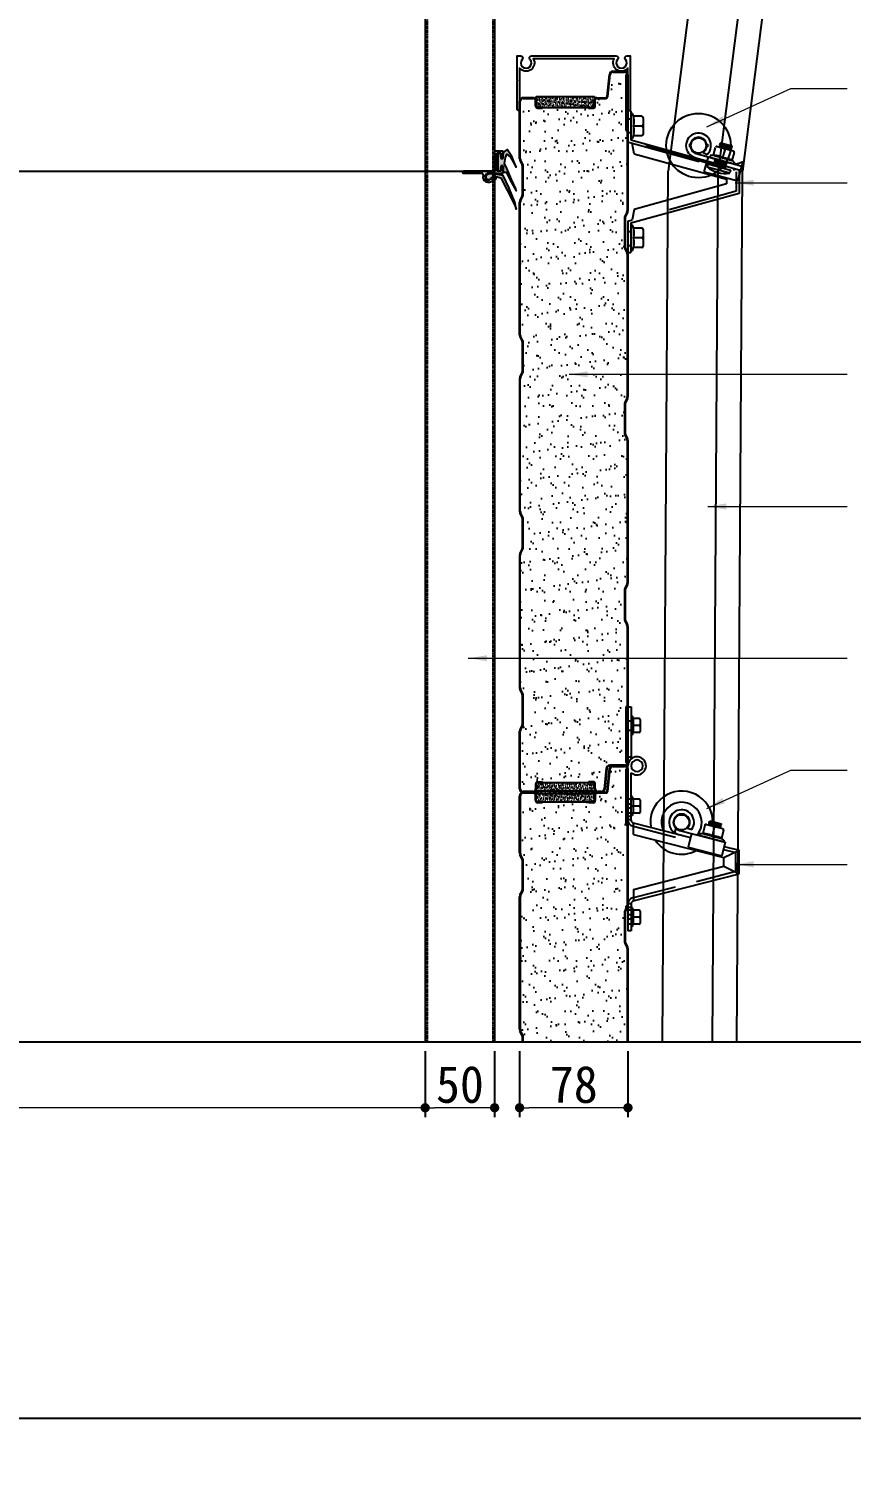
# Model space of a CAD drawing. Header units: millimetres. Extents: x 909 to 159266, y 137 to 21462.
# Drawn here: x 144956 to 145844, y 137 to 1700 of the extents above; entities that cross this region are included whole.
import ezdxf

# ---------------------------------------------------------------- set-up
doc = ezdxf.new("R2010")
doc.units = ezdxf.units.MM
doc.header["$LTSCALE"] = 50
doc.header["$MEASUREMENT"] = 0
doc.linetypes.add('HIDDEN', pattern=[2, 1, -1])
doc.linetypes.add('HIDDEN2', pattern=[0.1875, 0.125, -0.0625])
doc.layers.get('Defpoints').update_dxf_attribs({"color": 181})
for name, color, linetype in [('252', 252, 'Continuous'), ('DIM', 7, 'Continuous'), ('HFC-23-파이프', 3, 'Continuous'), ('OHD Frame', 2, 'Continuous'), ('OHD Panel', 5, 'Continuous'), ('OHD Track', 4, 'Continuous'), ('주단면도-1$0$A-SECT-DOOR', 8, 'Continuous')]:
    doc.layers.add(name, color=color, linetype=linetype)
doc.styles.add('2020음성 1차', font='나눔고딕Bold.ttf')
doc.styles.get("Standard").update_dxf_attribs({"font": 'NanumGothicBold.ttf'})
doc.styles.add('돋움체', font='')
doc.styles.get('돋움체').set_extended_font_data('DotumChe')
doc.dimstyles.new('ISO-25', dxfattribs={"dimtxt": 2.5, "dimasz": 2.5, "dimexe": 1.25, "dimexo": 0.625, "dimtad": 1, "dimtxsty": 'Standard', "dimcen": 2.5, "dimadec": 0, "dimazin": 0, "dimtfac": 1, "dimtmove": 0, "dimatfit": 3, "dimfxl": 1, "dimarcsym": 0})
doc.dimstyles.new('류재성$0', dxfattribs={"dimscale": 50, "dimtxt": 3, "dimasz": 1.5, "dimexe": 0, "dimexo": 2, "dimgap": 1, "dimtad": 1, "dimdec": 0, "dimdsep": 46, "dimlunit": 6, "dimtxsty": '2020음성 1차', "dimblk1": 'DOT', "dimblk2": 'DOT', "dimsah": 1, "dimcen": 0.09, "dimclrt": 4, "dimadec": 0, "dimazin": 0, "dimtfac": 1, "dimtdec": 4, "dimtofl": 0, "dimtmove": 0, "dimatfit": 3, "dimldrblk": 'DOT', "dimfxl": 1, "dimtolj": 1, "dimtzin": 0, "dimarcsym": 0})

# ---------------------------------------------------------------- blocks, each defined once
blk = doc.blocks.new('2인치 TOP HINGE 단면')
for p, q in [((15487.1, 13540.1), (15487.1, 13517.6)), ((15489.1, 13540.1), (15487.1, 13540.1)), ((15489.1, 13540.1), (15489.1, 13519.1)), ((15490.4, 13538.1), (15489.1, 13538.1)), ((15497.1, 13536.1), (15491.1, 13536.1)), ((15491.1, 13536.1), (15491.1, 13522.1)), ((15498.1, 13535.1), (15498.1, 13523.1)), ((15497.1, 13529.1), (15491.1, 13529.1)), ((15497.1, 13522.1), (15491.1, 13522.1)), ((15487.1, 13517.6), (15490.1, 13516.8)), ((15489.1, 13520.1), (15490.4, 13520.1)), ((15489.1, 13519.1), (15567.1, 13497.6)), ((15491.5, 13509.1), (15490.1, 13516.8)), ((15532.5, 13516), (15531.4, 13516)), ((15531.4, 13516), (15531.4, 13514)), ((15532.5, 13514), (15531.4, 13514)), ((15543.3, 13516), (15544.4, 13516)), ((15543.3, 13514), (15544.4, 13514)), ((15544.4, 13516), (15544.4, 13514)), ((15550, 13513.7), (15548.5, 13508)), ((15551.3, 13514.4), (15562.8, 13511.3)), ((15561.5, 13511.9), (15552.9, 13514.7)), ((15553.2, 13514.3), (15552.9, 13514.7)), ((15552.9, 13514), (15553.1, 13514.2)), ((15553, 13514.8), (15553.4, 13515)), ((15553.2, 13515.7), (15553.6, 13515.9)), ((15561.7, 13512.8), (15553.2, 13515.6)), ((15553.4, 13515.2), (15553.2, 13515.6)), ((15553.4, 13516.6), (15553.9, 13516.8)), ((15562, 13513.7), (15553.4, 13516.5)), ((15553.6, 13516), (15553.4, 13516.4)), ((15562, 13514.6), (15554, 13516.8)), ((15556.8, 13511.9), (15555.2, 13506.1)), ((15561.5, 13512), (15561.2, 13512.4)), ((15561.2, 13511.7), (15561.4, 13511.9)), ((15561.3, 13512.5), (15561.7, 13512.7)), ((15561.5, 13513.4), (15561.9, 13513.6)), ((15561.7, 13512.9), (15561.5, 13513.3)), ((15561.9, 13513.7), (15561.7, 13514.1)), ((15561.8, 13514.3), (15562, 13514.4)), ((15491.5, 13509.1), (15558.1, 13490.8)), ((15536.3, 13509.2), (15569.1, 13500.2)), ((15541.2, 13510), (15544.2, 13508.6)), ((15542.1, 13496.2), (15545, 13506.8)), ((15544.6, 13501.8), (15544.1, 13499.8)), ((15544.6, 13501.8), (15561, 13497.2)), ((15546.3, 13507.7), (15546, 13506.6)), ((15547, 13506.5), (15547, 13506.3)), ((15547, 13506.5), (15547.9, 13506)), ((15548, 13506.3), (15547.9, 13506)), ((15548, 13506.3), (15548.9, 13505.8)), ((15548.5, 13508), (15561.9, 13504.2)), ((15558.6, 13503.3), (15559.5, 13502.8)), ((15559.6, 13503.1), (15559.5, 13502.8)), ((15559.6, 13503.1), (15560.5, 13502.6)), ((15560.5, 13502.8), (15560.5, 13502.6)), ((15560.5, 13502.8), (15561.4, 13502.3)), ((15561.5, 13502.5), (15561.4, 13502.3)), ((15561.5, 13502.5), (15562.4, 13502)), ((15563.5, 13510), (15561.9, 13504.2)), ((15563.7, 13503), (15563.4, 13501.9)), ((15566.2, 13489.6), (15569.8, 13502.7)), ((15542.1, 13496.2), (15566.2, 13489.6)), ((15544.1, 13499.8), (15560.5, 13495.3)), ((15558.1, 13490.8), (15558.1, 13487.5)), ((15561, 13497.2), (15560.5, 13495.3)), ((15567.1, 13497.6), (15567.1, 13480.6)), ((15567.1, 13480.6), (15489.1, 13459.1)), ((15558.1, 13487.5), (15491.5, 13469.1)), ((15491.5, 13469.1), (15490.1, 13461.5)), ((15487.1, 13460.6), (15490.1, 13461.5)), ((15487.1, 13460.6), (15487.1, 13438.1)), ((15489.1, 13459.1), (15489.1, 13438.1)), ((15490.4, 13457.6), (15489.1, 13457.6)), ((15497.1, 13455.6), (15491.1, 13455.6)), ((15491.1, 13455.6), (15491.1, 13441.6)), ((15497.1, 13448.6), (15491.1, 13448.6)), ((15498.1, 13454.6), (15498.1, 13442.6)), ((15487.1, 13438.1), (15489.1, 13438.1)), ((15489.4, 13441.6), (15489.1, 13440.6)), ((15489.1, 13439.6), (15490.4, 13439.6)), ((15497.1, 13441.6), (15491.1, 13441.6))]:
    blk.add_line(p, q)
at = {"color": 5, "linetype": 'HIDDEN'}
for p, q in [((15489.1, 13534.1), (15487.1, 13534.1)), ((15489.1, 13524.1), (15487.1, 13524.1)), ((15490.1, 13516.8), (15565.1, 13496.1)), ((15501.3, 13514.5), (15499.6, 13516.2)), ((15501.3, 13514.5), (15562.8, 13497.6)), ((15548.7, 13501.4), (15549.1, 13501.6)), ((15557.2, 13498.5), (15548.7, 13501.3)), ((15548.9, 13500.9), (15548.7, 13501.3)), ((15548.7, 13500.6), (15548.9, 13500.7)), ((15548.9, 13502.3), (15549.3, 13502.5)), ((15557.5, 13499.4), (15548.9, 13502.2)), ((15549.1, 13501.7), (15548.9, 13502.1)), ((15557.7, 13500.2), (15549.1, 13503.1)), ((15549.2, 13503.1), (15549.6, 13503.4)), ((15549.4, 13502.6), (15549.2, 13503)), ((15549.4, 13504), (15549.8, 13504.2)), ((15557.9, 13501.1), (15549.4, 13503.9)), ((15549.6, 13503.5), (15549.4, 13503.9)), ((15558.2, 13502), (15549.6, 13504.8)), ((15549.9, 13504.4), (15549.6, 13504.8)), ((15549.7, 13504.9), (15550.1, 13505.1)), ((15550.1, 13505.2), (15550, 13505.5)), ((15558.4, 13502.9), (15553.5, 13504.5)), ((15557.5, 13500.8), (15557.9, 13501.1)), ((15557.7, 13500.3), (15557.5, 13500.7)), ((15557.7, 13501.7), (15558.1, 13501.9)), ((15557.9, 13501.2), (15557.7, 13501.6)), ((15558.2, 13502.1), (15557.9, 13502.5)), ((15558, 13502.6), (15558.4, 13502.8)), ((15558.4, 13502.9), (15558.3, 13503.2)), ((15556.9, 13499), (15557.4, 13499.3)), ((15557.2, 13498.6), (15556.9, 13499)), ((15557, 13498.3), (15557.2, 13498.4)), ((15557.4, 13499.4), (15557.2, 13499.8)), ((15557.3, 13500), (15557.7, 13500.2)), ((15562.8, 13497.6), (15565.1, 13498.2)), ((15565.1, 13496.1), (15565.1, 13482.1)), ((15565.1, 13482.1), (15490.1, 13461.5)), ((15487.1, 13453.1), (15489.1, 13453.1)), ((15487.1, 13443.1), (15489.1, 13443.1))]:
    blk.add_line(p, q, dxfattribs=at)
at = {"color": 0}
for p, q in [((15548.9, 13506), (15548.9, 13505.8)), ((15548.9, 13506), (15549.8, 13505.5)), ((15549.9, 13505.7), (15549.8, 13505.5)), ((15549.9, 13505.7), (15550.8, 13505.2)), ((15550.9, 13505.5), (15550.8, 13505.2)), ((15550.9, 13505.5), (15551.8, 13505)), ((15551.8, 13505.2), (15551.8, 13505)), ((15551.8, 13505.2), (15552.7, 13504.7)), ((15552.8, 13504.9), (15552.7, 13504.7)), ((15552.8, 13504.9), (15553.7, 13504.4)), ((15553.8, 13504.7), (15553.7, 13504.4)), ((15553.8, 13504.7), (15554.7, 13504.2)), ((15554.7, 13504.4), (15554.7, 13504.2)), ((15554.7, 13504.4), (15555.6, 13503.9)), ((15555.7, 13504.1), (15555.6, 13503.9)), ((15555.7, 13504.1), (15556.6, 13503.6)), ((15556.7, 13503.9), (15556.6, 13503.6)), ((15556.7, 13503.9), (15557.6, 13503.4)), ((15557.6, 13503.6), (15557.6, 13503.4)), ((15557.6, 13503.6), (15558.5, 13503.1)), ((15558.6, 13503.3), (15558.5, 13503.1))]:
    blk.add_line(p, q, dxfattribs=at)
for radius in [23.2, 5.5]:
    blk.add_circle((15537.9, 13515), radius)
for centre, radius, start, end in [((15479.1, 13532.6), 12.5, 343.7398, 26.1039), ((15497.1, 13535.1), 1, 0, 90), ((15479.1, 13525.6), 12.5, 333.8961, 16.2602), ((15497.1, 13530.1), 1, 270, 0), ((15497.1, 13528.1), 1, 0, 90), ((15497.1, 13523.1), 1, 270, 0), ((15537.9, 13515), 9, 314.5896, 254.5896), ((15537.9, 13515), 6, 303.7237, 254.5896), ((15551, 13513.5), 1, 74.5896, 164.5896), ((15553, 13514.7), 0.0908, 119.5896, 209.5896), ((15553.1, 13514.2), 0.0908, 299.5896, 29.5896), ((15553.2, 13515.6), 0.0908, 119.5896, 209.5896), ((15553.5, 13516.5), 0.0908, 119.5896, 209.5896), ((15553.3, 13515.1), 0.0908, 299.5896, 29.5896), ((15553.6, 13516), 0.0908, 299.5896, 29.5896), ((15553.9, 13516.7), 0.0908, 74.5896, 119.5896), ((15555.8, 13512.2), 1, 344.5896, 74.5896), ((15557.8, 13511.6), 1, 74.5896, 164.5896), ((15561.3, 13512.4), 0.0908, 119.5896, 209.5896), ((15561.4, 13511.9), 0.0908, 299.5896, 29.5896), ((15561.6, 13513.3), 0.0908, 119.5896, 209.5896), ((15561.8, 13514.2), 0.0908, 119.5896, 209.5896), ((15561.6, 13512.8), 0.0908, 299.5896, 29.5896), ((15561.9, 13513.7), 0.0908, 299.5896, 29.5896), ((15562, 13514.5), 0.0908, 299.5896, 74.5896), ((15562.6, 13510.3), 1, 344.5896, 74.5896), ((15548.6, 13495.5), 12.5, 58.3294, 100.6935), ((15555.4, 13493.6), 12.5, 48.4857, 90.8498), ((15564.1, 13513.1), 11.2, 260.9927, 297.9738), ((15569.3, 13502.8), 0.478, 341.8557, 77.3236), ((15556.8, 13514), 19.1, 228.1086, 281.0706), ((15479.1, 13452.1), 12.5, 343.7398, 26.1039), ((15479.1, 13445.1), 12.5, 333.8961, 16.2602), ((15497.1, 13454.6), 1, 0, 90), ((15497.1, 13449.6), 1, 270, 0), ((15497.1, 13447.6), 1, 0, 90), ((15497.1, 13442.6), 1, 270, 0)]:
    blk.add_arc(centre, radius, start, end)
at = {"color": 5, "linetype": 'HIDDEN'}
for centre, start, end in [((15548.7, 13501.3), 119.5896, 209.5896), ((15549, 13502.2), 119.5896, 209.5896), ((15548.8, 13500.8), 299.5896, 29.5896), ((15549.2, 13503), 119.5896, 209.5896), ((15549.1, 13501.7), 299.5896, 29.5896), ((15549.3, 13502.6), 299.5896, 29.5896), ((15549.5, 13503.9), 119.5896, 209.5896), ((15549.7, 13504.8), 119.5896, 209.5896), ((15549.5, 13503.4), 299.5896, 29.5896), ((15549.8, 13504.3), 299.5896, 29.5896), ((15550, 13505.2), 299.5896, 29.5896), ((15557.5, 13500.8), 119.5896, 209.5896), ((15557.8, 13501.6), 119.5896, 209.5896), ((15557.6, 13500.3), 299.5896, 29.5896), ((15558, 13502.5), 119.5896, 209.5896), ((15557.9, 13501.1), 299.5896, 29.5896), ((15558.1, 13502), 299.5896, 29.5896), ((15558.3, 13502.9), 299.5896, 29.5896), ((15557.3, 13499.9), 119.5896, 209.5896), ((15557.1, 13498.5), 299.5896, 29.5896), ((15557.4, 13499.4), 299.5896, 29.5896)]:
    blk.add_arc(centre, 0.0908, start, end, dxfattribs=at)
blk = doc.blocks.new('A$C23A425F1')
h = blk.add_hatch()
h.set_pattern_fill('AR-SAND', color=2)
h.set_pattern_definition([(37.5, (-10314.7876, 683.2013), (-0.06299336, 1.92682377), [0, -1.52, 0, -1.7, 0, -1.625]), (7.5, (-10314.7876, 683.2013), (1.7697767, 2.82214607), [0, -0.82, 0, -1.37, 0, -0.525]), (327.5, (-10316.0176, 683.2013), (3.11414186, 0.00565905), [0, -0.5, 0, -1.8, 0, -2.35]), (317.5, (-10316.0176, 683.2013), (3.0061266, 0.87767556), [0, -0.25, 0, -1.18, 0, -1.35])])
edge = h.paths.add_edge_path()
edge.add_arc((41, 7), 1, 0, 90)
edge.add_line((41, 8), (1, 8))
edge.add_arc((1, 7), 1, 90, 180)
edge.add_line((0, 7), (0, 0))
edge.add_line((0, 0), (42, 0))
edge.add_line((42, 0), (42, 7))
at = {"color": 2}
for p, q in [((0, 7), (0, 0)), ((0, 0), (42, 0)), ((1, 8), (41, 8)), ((42, 7), (42, 0))]:
    blk.add_line(p, q, dxfattribs=at)
for centre, start, end in [((1, 7), 90, 180), ((41, 7), 0, 90)]:
    blk.add_arc(centre, 1, start, end, dxfattribs=at)
blk = doc.blocks.new('2ROLLER')
for p, q in [((-153853.3, -195.2, 0), (-153854.1, -198.4, 0)), ((-153850.6, -196.7, 0), (-153817.7, -205.2, 0)), ((-153844.8, -195.1, 0), (-153841.6, -196, 0)), ((-153832.4, -193.2, 0), (-153833.9, -199, 0)), ((-153831.2, -192.4, 0), (-153819.6, -195.4, 0)), ((-153829.6, -192, 0), (-153829.2, -191.8, 0)), ((-153821, -194.8, 0), (-153829.6, -192.1, 0)), ((-153829.4, -192.6, 0), (-153829.6, -192.2, 0)), ((-153829.6, -192.8, 0), (-153829.4, -192.7, 0)), ((-153820.8, -193.9, 0), (-153829.4, -191.2, 0)), ((-153829.1, -191.7, 0), (-153829.4, -191.3, 0)), ((-153829.3, -191.2, 0), (-153828.9, -190.9, 0)), ((-153829.1, -190.3, 0), (-153828.7, -190, 0)), ((-153820.5, -193, 0), (-153829.1, -190.3, 0)), ((-153828.9, -190.8, 0), (-153829.1, -190.4, 0)), ((-153820.5, -192.1, 0), (-153828.6, -190, 0)), ((-153825.7, -194.9, 0), (-153827.2, -200.7, 0)), ((-153821.3, -195, 0), (-153821, -194.8, 0)), ((-153821.2, -194.2, 0), (-153820.8, -194, 0)), ((-153821, -194.7, 0), (-153821.2, -194.3, 0)), ((-153821, -193.3, 0), (-153820.6, -193.1, 0)), ((-153820.8, -193.8, 0), (-153821, -193.4, 0)), ((-153820.8, -192.4, 0), (-153820.5, -192.3, 0)), ((-153820.6, -193, 0), (-153820.8, -192.6, 0)), ((-153818.9, -196.6, 0), (-153820.4, -202.5, 0)), ((-153851.3, -199.7, 0), (-153842.6, -201.9, 0)), ((-153841.9, -199, 0), (-153844.4, -208.7, 0)), ((-153836.1, -199.2, 0), (-153836.4, -200.4, 0)), ((-153836.4, -200.4, 0), (-153835.4, -200.7, 0)), ((-153835.4, -200.4, 0), (-153835.4, -200.7, 0)), ((-153835.4, -200.4, 0), (-153834.4, -200.9, 0)), ((-153834.4, -200.7, 0), (-153834.4, -200.9, 0)), ((-153834.4, -200.7, 0), (-153833.5, -201.2, 0)), ((-153834.4, -200.7, 0), (-153833.5, -201.2, 0)), ((-153833.9, -199, 0), (-153820.4, -202.5, 0)), ((-153823.7, -203.4, 0), (-153822.8, -203.9, 0)), ((-153823.7, -203.4, 0), (-153822.8, -203.9, 0)), ((-153822.8, -203.7, 0), (-153822.8, -203.9, 0)), ((-153822.8, -203.7, 0), (-153821.9, -204.1, 0)), ((-153822.8, -203.7, 0), (-153821.9, -204.1, 0)), ((-153821.8, -203.9, 0), (-153821.9, -204.1, 0)), ((-153821.8, -203.9, 0), (-153820.9, -204.4, 0)), ((-153821.8, -203.9, 0), (-153820.9, -204.4, 0)), ((-153820.8, -204.2, 0), (-153820.9, -204.4, 0)), ((-153820.8, -204.2, 0), (-153819.9, -204.6, 0)), ((-153820.8, -204.2, 0), (-153819.9, -204.6, 0)), ((-153817.7, -205.2, 0), (-153820.2, -214.9, 0)), ((-153819.9, -204.6, 0), (-153818.9, -204.9, 0)), ((-153818.6, -203.7, 0), (-153818.9, -204.9, 0)), ((-153818.8, -204.4, 0), (-153818.9, -204.7, 0)), ((-153844.4, -208.7, 0), (-153820.2, -214.9, 0))]:
    blk.add_line(p, q)
at = {"color": 0}
for p, q in [((-153833.4, -200.9, 0), (-153833.5, -201.2, 0)), ((-153833.4, -200.9, 0), (-153832.5, -201.4, 0)), ((-153833.4, -200.9, 0), (-153832.5, -201.4, 0)), ((-153832.4, -201.2, 0), (-153832.5, -201.4, 0)), ((-153832.4, -201.2, 0), (-153831.5, -201.7, 0)), ((-153832.4, -201.2, 0), (-153831.5, -201.7, 0)), ((-153831.5, -201.4, 0), (-153831.5, -201.7, 0)), ((-153831.5, -201.4, 0), (-153830.6, -201.9, 0)), ((-153831.5, -201.4, 0), (-153830.6, -201.9, 0)), ((-153830.5, -201.7, 0), (-153830.6, -201.9, 0)), ((-153830.5, -201.7, 0), (-153829.6, -202.1, 0)), ((-153830.5, -201.7, 0), (-153829.6, -202.1, 0)), ((-153829.5, -201.9, 0), (-153829.6, -202.1, 0)), ((-153829.5, -201.9, 0), (-153828.6, -202.4, 0)), ((-153829.5, -201.9, 0), (-153828.6, -202.4, 0)), ((-153828.6, -202.2, 0), (-153828.6, -202.4, 0)), ((-153828.6, -202.2, 0), (-153827.7, -202.6, 0)), ((-153828.6, -202.2, 0), (-153827.7, -202.6, 0)), ((-153827.6, -202.4, 0), (-153827.7, -202.6, 0)), ((-153827.6, -202.4, 0), (-153826.7, -202.9, 0)), ((-153827.6, -202.4, 0), (-153826.7, -202.9, 0)), ((-153826.6, -202.7, 0), (-153826.7, -202.9, 0)), ((-153826.6, -202.7, 0), (-153825.7, -203.1, 0)), ((-153826.6, -202.7, 0), (-153825.7, -203.1, 0)), ((-153825.7, -202.9, 0), (-153825.7, -203.1, 0)), ((-153825.7, -202.9, 0), (-153824.8, -203.4, 0)), ((-153825.7, -202.9, 0), (-153824.8, -203.4, 0)), ((-153824.7, -203.2, 0), (-153824.8, -203.4, 0)), ((-153824.7, -203.2, 0), (-153823.8, -203.6, 0)), ((-153824.7, -203.2, 0), (-153823.8, -203.6, 0)), ((-153823.7, -203.4, 0), (-153823.8, -203.6, 0))]:
    blk.add_line(p, q, dxfattribs=at)
at = {"color": 5, "linetype": 'HIDDEN'}
blk.add_line((-153823.7, -203.7, 0), (-153823.6, -203.7, 0), dxfattribs=at)
blk.add_circle((-153849.1, -190.9, 0), 5.5)
for centre, radius, start, end in [((-153849.1, -190.9, 0), 22.5, 1.0314, 189.1436), ((-153849.1, -190.9, 0), 14.5, 321.1221, 203.9319), ((-153849.1, -190.9, 0), 9, 326.0942, 255.5654), ((-153849.1, -190.9, 0), 6, 315.5654, 255.5654), ((-153831.5, -193.4, 0), 1, 75.5654, 165.5654), ((-153829.5, -192.1, 0), 0.0908, 120.5654, 210.5654), ((-153829.3, -191.2, 0), 0.0908, 120.5654, 210.5654), ((-153829.4, -192.6, 0), 0.0908, 300.5654, 30.5654), ((-153829.2, -191.7, 0), 0.0908, 300.5654, 30.5654), ((-153829.1, -190.4, 0), 0.0908, 120.5654, 210.5654), ((-153829, -190.9, 0), 0.0908, 300.5654, 30.5654), ((-153828.6, -190.1, 0), 0.0908, 75.5654, 120.5654), ((-153826.6, -194.7, 0), 1, 345.5654, 75.5654), ((-153824.7, -195.1, 0), 1, 75.5654, 165.5654), ((-153821.2, -194.3, 0), 0.0908, 120.5654, 210.5654), ((-153820.9, -193.4, 0), 0.0908, 120.5654, 210.5654), ((-153821.1, -194.8, 0), 0.0908, 300.5654, 30.5654), ((-153820.7, -192.5, 0), 0.0908, 120.5654, 210.5654), ((-153820.9, -193.9, 0), 0.0908, 300.5654, 30.5654), ((-153820.6, -193, 0), 0.0908, 300.5654, 30.5654), ((-153820.5, -192.2, 0), 0.0908, 300.5654, 75.5654), ((-153819.9, -196.4, 0), 1, 345.5654, 75.5654), ((-153849.2, -191.4, 0), 22.5, 212.732, 298.3988), ((-153833.5, -211.5, 0), 12.5, 59.3052, 101.6693), ((-153826.8, -213.2, 0), 12.5, 49.4615, 91.8256)]:
    blk.add_arc(centre, radius, start, end)
blk.add_arc((-153823.6, -203.8, 0), 0.09, 120.5654, 210.5654, dxfattribs=at)
blk = doc.blocks.new('2인치 SIDE HINGE 단면')
at = {"extrusion": (-1, 2.44929e-16, 5.96917e-14)}
blk.add_line((0, 129), (0, 165), dxfattribs=at)
at = {"extrusion": (2.44929e-16, 1, -2.44929e-16)}
blk.add_line((0, 165), (2.3, 165), dxfattribs=at)
at = {"extrusion": (-5.96917e-14, -2.44929e-16, -1)}
for p, q in [((0, 165), (2.3, 165)), ((0, 129), (0, 165)), ((2.3, 165), (2.3, 129)), ((0, 129), (2.3, 129))]:
    blk.add_line(p, q, dxfattribs=at)
at = {"extrusion": (1, -2.44929e-16, -5.96917e-14)}
blk.add_line((2.3, 165), (2.3, 129), dxfattribs=at)
for p, q in [((3.2, 158.2, 0), (2.3, 158.2, 0)), ((8, 156.5, 0), (3.7, 156.5, 0)), ((3.7, 156.5, 0), (3.7, 146.5, 0)), ((8, 151.5, 0), (3.7, 151.5, 0)), ((8, 146.5, 0), (3.7, 146.5, 0)), ((8.7, 155.8, 0), (8.7, 147.2, 0)), ((3.2, 144.7, 0), (2.4, 144.7, 0)), ((0, 129), (0, 122.5)), ((2.3, 129), (2.3, 127.5)), ((2.3, 127.5), (2.3, 129)), ((0, 83.4), (0, 122.5)), ((2.3, 83.4), (2.3, 117.5)), ((3.2, 100.3, 0), (2.3, 100.3, 0)), ((8, 98.5, 0), (3.7, 98.5, 0)), ((3.7, 98.5, 0), (3.7, 88.5, 0)), ((8.7, 97.8, 0), (8.7, 89.2, 0)), ((2.3, 86), (0, 86)), ((2.3, 83.5), (0, 83.5)), ((3.2, 86.8, 0), (2.4, 86.8, 0)), ((8, 93.5, 0), (3.7, 93.5, 0)), ((8, 88.5, 0), (3.7, 88.5, 0)), ((3.2, 79.2), (4, 79)), ((3.8, 81.4), (45.1, 70.8)), ((4, 73.1), (4, 81.4)), ((4, 73.1), (69, 56.4)), ((69.3, 64.5), (80, 61.8)), ((69, 56.4), (80, 61.8)), ((69, 50.2), (69, 56.4)), ((80, 44.8), (80, 61.8)), ((3.8, 25.2), (80, 44.8)), ((4, 33.5), (69, 50.2)), ((69, 50.2), (80, 44.8)), ((4, 33.5), (4, 25.2)), ((0, 23.2), (0, 3.6)), ((2.3, 23.1), (0, 23.1)), ((2.3, 23.2), (2.3, 3.6)), ((3.2, 27.4), (4, 27.6)), ((2.3, 20.6), (0, 20.6)), ((3.2, 20.4), (2.3, 20.4)), ((8, 18.6), (3.7, 18.6)), ((3.7, 18.6), (3.7, 8.6)), ((8, 13.6), (3.7, 13.6)), ((8.7, 17.9), (8.7, 9.3)), ((2.3, 3.6), (0, 3.6)), ((3.2, 6.9), (2.4, 6.9)), ((8, 8.6), (3.7, 8.6))]:
    blk.add_line(p, q)
at = {"color": 5, "linetype": 'HIDDEN2', "ltscale": 5}
for p, q in [((0, 155, 0), (2.3, 155, 0)), ((2.3, 148, 0), (0, 148, 0)), ((2.3, 98.5, 0), (0, 98.5, 0)), ((2.3, 95, 0), (0, 95, 0)), ((2.3, 92, 0), (0, 92, 0)), ((2.3, 88.5, 0), (0, 88.5, 0)), ((4, 79), (44.6, 68.5)), ((68.8, 62.3), (77.7, 60)), ((77.7, 46.6), (77.7, 60)), ((4, 27.6), (77.7, 46.6)), ((2.3, 18.6), (0, 18.6)), ((2.3, 15.1), (0, 15.1)), ((2.3, 12.1), (0, 12.1)), ((2.3, 8.6), (0, 8.6))]:
    blk.add_line(p, q, dxfattribs=at)
at = {"extrusion": (-2.44929e-16, -1, 2.44929e-16)}
blk.add_line((0, 129), (2.3, 129), dxfattribs=at)
at = {"extrusion": (7.34788e-16, 1, 1.03474e-13)}
blk.add_line((0, 129), (2.3, 129), dxfattribs=at)
at = {"extrusion": (-5.96917e-14, -2.44929e-16, -1)}
blk.add_circle((-6.5, 122.5), 4.2, dxfattribs=at)
for centre, radius, start, end in [((-5.7, 154.1, 0), 9.81, 344.4871, 24.8899), ((8, 155.8, 0), 0.714, 0, 90), ((-5.7, 148.9, 0), 9.81, 335.1101, 15.5129), ((8, 152.2, 0), 0.714, 270, 0), ((8, 150.8, 0), 0.714, 0, 90), ((8, 147.2, 0), 0.714, 270, 0), ((6.5, 122.5), 6.5, 229.7478, 180), ((-5.7, 96.1, 0), 9.81, 344.4871, 24.8899), ((8, 97.8, 0), 0.714, 0, 90), ((8, 94.2, 0), 0.714, 270, 0), ((-5.7, 90.9, 0), 9.81, 335.1101, 15.5129), ((8, 92.8, 0), 0.714, 0, 90), ((8, 89.2, 0), 0.714, 270, 0), ((4.3, 83.4), 4.3, 180, 255.5654), ((4.3, 83.4), 2, 180, 255.5654), ((4.3, 23.2), 4.3, 104.4346, 180), ((4.3, 23.2), 2, 104.4346, 180), ((-5.7, 16.2), 9.81, 344.4871, 24.8899), ((-5.7, 11), 9.81, 335.1101, 15.5129), ((8, 17.9), 0.714, 0, 90), ((8, 14.3), 0.714, 270, 0), ((8, 12.9), 0.714, 0, 90), ((8, 9.3), 0.714, 270, 0)]:
    blk.add_arc(centre, radius, start, end)
blk.add_blockref('2ROLLER', (153887.7, 272.7, 0))
blk = doc.blocks.new('A$C1B0F701D')
at = {"layer": 'OHD Panel'}
for p, q in [((2.5, 501), (9.5, 501)), ((9.5, 501), (2.5, 501)), ((2.5, 500.5), (9.5, 500.5)), ((0, 457.1), (0, 498.5)), ((0.5, 457.1), (0.5, 498.5)), ((11.5, 498.5), (11.5, 496)), ((11.5, 495), (11.5, 498.5)), ((12, 498.5), (12, 496)), ((12, 495), (12, 498.5)), ((16.5, 494), (13, 494)), ((13, 493.5), (16.5, 493.5)), ((16.5, 493.5), (16.5, 494)), ((1.8, 452.9), (0.3, 456)), ((2.2, 453.1), (0.7, 456.2)), ((2, 431), (2, 452)), ((2.5, 431), (2.5, 452)), ((0.3, 427), (1.8, 430.1)), ((0.7, 426.8), (2.2, 429.9)), ((0, 330.1), (0, 425.9)), ((0.5, 330.1), (0.5, 425.9)), ((1.8, 325.9), (0.3, 329)), ((2.2, 326.1), (0.7, 329.2)), ((2, 304), (2, 325)), ((2.5, 304), (2.5, 325)), ((0.3, 300), (1.8, 303.1)), ((0.7, 299.8), (2.2, 302.9)), ((0, 298.9), (0, 203.1)), ((0.5, 203.1), (0.5, 298.9)), ((1.8, 198.9), (0.3, 202)), ((2.2, 199.1), (0.7, 202.2)), ((2, 177), (2, 198)), ((2.5, 177), (2.5, 198)), ((0, 171.9), (0, 76.1)), ((0.3, 173), (1.8, 176.1)), ((0.5, 76.1), (0.5, 171.9)), ((0.7, 172.8), (2.2, 175.9)), ((1.8, 71.9), (0.3, 75)), ((2.2, 72.1), (0.7, 75.2)), ((2, 50), (2, 71)), ((2.5, 50), (2.5, 71)), ((0, 3.5), (0, 44.9)), ((0.3, 46), (1.8, 49.1)), ((0.5, 3.5), (0.5, 44.9)), ((0.7, 45.8), (2.2, 48.9)), ((9.5, 1.5), (2.5, 1.5)), ((9.5, 1), (2.5, 1)), ((11.5, 7), (11.5, 3.5)), ((12, 7), (12, 3.5)), ((13, 8.5), (16.5, 8.5)), ((16.5, 8), (13, 8)), ((16.5, 8.5), (16.5, 8))]:
    blk.add_line(p, q, dxfattribs=at)
for centre, radius, start, end in [((2.5, 498.5), 2.5, 90, 180), ((2.5, 498.5), 2, 90, 180), ((9.5, 498.5), 2.5, 0, 90), ((9.5, 498.5), 2, 0, 90), ((13, 495), 1.5, 180, 270), ((13, 495), 1, 180, 270), ((2.5, 457.1), 2.5, 180, 206.5651), ((2.5, 457.1), 2, 180, 206.5651), ((0, 452), 2, 0, 26.5651), ((0, 452), 2.5, 0, 26.5651), ((0, 431), 2, 333.4349, 0), ((0, 431), 2.5, 333.4349, 0), ((2.5, 425.9), 2.5, 153.4349, 180), ((2.5, 425.9), 2, 153.4349, 180), ((2.5, 330.1), 2.5, 180, 206.5651), ((2.5, 330.1), 2, 180, 206.5651), ((0, 325), 2, 0, 26.5651), ((0, 325), 2.5, 0, 26.5651), ((0, 304), 2, 333.4349, 0), ((0, 304), 2.5, 333.4349, 0), ((2.5, 298.9), 2.5, 153.4349, 180), ((2.5, 298.9), 2, 153.4349, 180), ((2.5, 203.1), 2.5, 180, 206.5651), ((2.5, 203.1), 2, 180, 206.5651), ((0, 198), 2, 0, 26.5651), ((0, 198), 2.5, 0, 26.5651), ((2.5, 171.9), 2.5, 153.4349, 180), ((2.5, 171.9), 2, 153.4349, 180), ((0, 177), 2, 333.4349, 0), ((0, 177), 2.5, 333.4349, 0), ((2.5, 76.1), 2.5, 180, 206.5651), ((2.5, 76.1), 2, 180, 206.5651), ((0, 71), 2, 0, 26.5651), ((0, 71), 2.5, 0, 26.5651), ((2.5, 44.9), 2.5, 153.4349, 180), ((2.5, 44.9), 2, 153.4349, 180), ((0, 50), 2, 333.4349, 0), ((0, 50), 2.5, 333.4349, 0), ((2.5, 3.5), 2.5, 180, 270), ((2.5, 3.5), 2, 180, 270), ((9.5, 3.5), 2.5, 270, 0), ((9.5, 3.5), 2, 270, 0), ((13, 7), 1.5, 90, 180), ((13, 7), 1, 90, 180)]:
    blk.add_arc(centre, radius, start, end, dxfattribs=at)
blk = doc.blocks.new('A$C2BEC2C56')
h = blk.add_hatch(color=256)
h.dxf.hatch_style = 1
h.paths.add_polyline_path([(27, 477.5), (28, 477.5), (28, 517.5), (27, 517.5)])
h = blk.add_hatch(color=256)
h.dxf.hatch_style = 1
h.paths.add_polyline_path([(27, 22.5), (28, 22.5), (28, 62.5), (27, 62.5)])
for p, q in [((27, 517.5), (27, 477.5)), ((28, 517.5), (27, 517.5)), ((28, 477.5), (28, 517.5)), ((27, 477.5), (28, 477.5)), ((27, 62.5), (27, 22.5)), ((27, 22.5), (28, 22.5))]:
    blk.add_line(p, q)
at = {"layer": 'OHD Panel'}
for p, q in [((13.5, 501.9), (15.2, 517.8)), ((14, 501.8), (15.6, 517.7)), ((17.6, 520), (26, 520)), ((17.6, 519.5), (26, 519.5)), ((28, 517.5), (28, 419.6)), ((28.5, 517.5), (28.5, 419.6)), ((6, 501), (12.5, 501)), ((6, 500.5), (12.5, 500.5)), ((0, 494), (3.5, 494)), ((0, 493.5), (0, 494)), ((0, 493.5), (3.5, 493.5)), ((4.5, 495), (4.5, 499.5)), ((5, 495), (5, 499.5)), ((27.8, 418.7), (26.3, 415.6)), ((28.2, 418.5), (26.7, 415.4)), ((26, 414.5), (26, 393.5)), ((26.5, 414.5), (26.5, 393.5)), ((26.3, 392.4), (27.8, 389.3)), ((26.7, 392.6), (28.2, 389.5)), ((28, 388.4), (28, 285.6)), ((28.5, 388.4), (28.5, 285.6)), ((27.8, 284.7), (26.3, 281.6)), ((28.2, 284.5), (26.7, 281.4)), ((26, 280.5), (26, 259.5)), ((26.5, 280.5), (26.5, 259.5)), ((26.3, 258.4), (27.8, 255.3)), ((26.7, 258.6), (28.2, 255.5)), ((28, 254.4), (28, 151.6)), ((28.5, 254.4), (28.5, 151.6)), ((26, 146.5), (26, 125.5)), ((27.8, 150.7), (26.3, 147.6)), ((26.5, 146.5), (26.5, 125.5)), ((28.2, 150.5), (26.7, 147.4)), ((26.3, 124.4), (27.8, 121.3)), ((26.7, 124.6), (28.2, 121.5)), ((28, 120.4), (28, 22.5)), ((28.5, 120.4), (28.5, 22.5)), ((28, 62.5), (27, 62.5)), ((28, 22.5), (28, 62.5)), ((12.9, 18.3), (11.3, 3.3)), ((13.4, 18.2), (11.8, 3.2)), ((26, 20.5), (15.4, 20.5)), ((26, 20), (15.4, 20)), ((3.5, 8.5), (0, 8.5)), ((0, 8.5), (0, 8)), ((3.5, 8), (0, 8)), ((4.5, 3.5), (4.5, 7)), ((5, 3.5), (5, 7)), ((9.3, 1.5), (7, 1.5)), ((9.3, 1), (7, 1))]:
    blk.add_line(p, q, dxfattribs=at)
for centre, radius, start, end in [((17.6, 517.5), 2.5, 90, 173.991), ((17.6, 517.5), 2, 90, 173.991), ((26, 517.5), 2.5, 0, 90), ((26, 517.5), 2, 0, 90), ((6, 499.5), 1.5, 90, 180), ((6, 499.5), 1, 90, 180), ((12.5, 502), 1, 270, 353.991), ((12.5, 502), 1.5, 270, 353.991), ((3.5, 495), 1, 270, 0), ((3.5, 495), 1.5, 270, 0), ((26, 419.6), 2, 333.4349, 0), ((26, 419.6), 2.5, 333.4349, 0), ((28.5, 414.5), 2.5, 153.4349, 180), ((28.5, 414.5), 2, 153.4349, 180), ((28.5, 393.5), 2.5, 180, 206.5651), ((28.5, 393.5), 2, 180, 206.5651), ((26, 388.4), 2, 0, 26.5651), ((26, 388.4), 2.5, 0, 26.5651), ((28.5, 280.5), 2.5, 153.4349, 180), ((26, 285.6), 2, 333.4349, 0), ((26, 285.6), 2.5, 333.4349, 0), ((28.5, 280.5), 2, 153.4349, 180), ((28.5, 259.5), 2.5, 180, 206.5651), ((28.5, 259.5), 2, 180, 206.5651), ((26, 254.4), 2, 0, 26.5651), ((26, 254.4), 2.5, 0, 26.5651), ((28.5, 146.5), 2.5, 153.4349, 180), ((28.5, 146.5), 2, 153.4349, 180), ((26, 151.6), 2, 333.4349, 0), ((26, 151.6), 2.5, 333.4349, 0), ((28.5, 125.5), 2.5, 180, 206.5651), ((28.5, 125.5), 2, 180, 206.5651), ((26, 120.4), 2, 0, 26.5651), ((26, 120.4), 2.5, 0, 26.5651), ((26, 22.5), 2.5, 270, 0), ((26, 22.5), 2, 270, 0), ((15.4, 18), 2.5, 90, 173.991), ((15.4, 18), 2, 90, 173.991), ((3.5, 7), 1.5, 0, 90), ((3.5, 7), 1, 0, 90), ((7, 3.5), 2.5, 180, 270), ((7, 3.5), 2, 180, 270), ((9.3, 3.5), 2, 270, 353.991), ((9.3, 3.5), 2.5, 270, 353.991)]:
    blk.add_arc(centre, radius, start, end, dxfattribs=at)
blk = doc.blocks.new('A$C56DB41DC')
h = blk.add_hatch()
h.set_pattern_fill('AR-SAND', color=253, scale=0.3)
h.set_pattern_definition([(37.5, (-85037.311, 18117.669), (-0.4800094, 14.6823971), [0, -11.5824, 0, -12.954, 0, -12.3825]), (7.5, (-85037.311, 18117.669), (13.4856985, 21.504753), [0, -6.2484, 0, -10.4394, 0, -4.0005]), (327.5, (-85046.684, 18117.669), (23.7297711, 0.0431155), [0, -3.81, 0, -13.716, 0, -17.907]), (317.5, (-85046.684, 18117.669), (22.9066936, 6.6878797), [0, -1.905, 0, -8.9916, 0, -10.287])])
h.paths.add_polyline_path([(77.5, 121.4, 0.116434), (77.3, 122.3), (75.8, 125.4, -0.116434), (75.5, 126.5), (75.5, 147.5, -0.116434), (75.8, 148.6), (77.3, 151.7, 0.116434), (77.5, 152.6), (77.5, 255.4, 0.116434), (77.3, 256.3), (75.8, 259.4, -0.116434), (75.5, 260.5), (75.5, 281.5, -0.116434), (75.8, 282.6), (77.3, 285.7, 0.116434), (77.5, 286.6), (77.5, 389.4, 0.116434), (77.3, 390.3), (75.8, 393.4, -0.116434), (75.5, 394.5), (75.5, 415.5, -0.116434), (75.8, 416.6), (77.3, 419.7, 0.116434), (77.5, 420.6), (77.5, 478.5), (76.5, 478.5), (76.5, 518.5), (77.5, 518.5, 0.414214), (75.5, 520.5), (67.1, 520.5, 0.383819), (65.1, 518.7), (63.5, 502.8, -0.383819), (62, 501.5), (55.5, 501.5, 0.414214), (54.5, 500.5), (54.5, 496, -0.414214), (53, 494.5), (49.5, 494.5), (49.5, 495), (16.5, 495), (16.5, 494.5), (13, 494.5, -0.414214), (11.5, 496), (11.5, 499.5, 0.414214), (9.5, 501.5), (2.5, 501.5, 0.414214), (0.5, 499.5), (0.5, 458.1, 0.116434), (0.7, 457.2), (2.2, 454.1, -0.116434), (2.5, 453), (2.5, 432, -0.116434), (2.2, 430.9), (0.7, 427.8, 0.116434), (0.5, 426.9), (0.5, 331.1, 0.116434), (0.7, 330.2), (2.2, 327.1, -0.116434), (2.5, 326), (2.5, 305, -0.116434), (2.2, 303.9), (0.7, 300.8, 0.116434), (0.5, 299.9), (0.5, 204.1, 0.116434), (0.7, 203.2), (2.2, 200.1, -0.116434), (2.5, 199), (2.5, 178, -0.116434), (2.2, 176.9), (0.7, 173.8, 0.116434), (0.5, 172.9), (0.5, 77.1, 0.116434), (0.7, 76.2), (2.2, 73.1, -0.116434), (2.5, 72), (2.5, 51, -0.116434), (2.2, 49.9), (0.7, 46.8, 0.116434), (0.5, 45.9), (0.5, 4.5, 0.414214), (2.5, 2.5), (9.5, 2.5, 0.414214), (11.5, 4.5), (11.5, 8, -0.414214), (13, 9.5), (16.5, 9.5), (16.5, 9), (49.5, 9), (49.5, 9.5), (53, 9.5, -0.414214), (54.5, 8), (54.5, 4.5, 0.414214), (56.5, 2.5), (58.8, 2.5, 0.383819), (60.8, 4.3), (62.4, 19.3, -0.383819), (64.9, 21.5), (75.5, 21.5, 0.414214), (77.5, 23.5), (76.5, 23.5), (76.5, 63.5), (77.5, 63.5)])
at = {"color": 5}
for name, p in [('A$C2BEC2C56', (49.5, 1)), ('A$C1B0F701D', (0, 1))]:
    blk.add_blockref(name, p, dxfattribs=at)
at = {"color": 6, "xscale": -1, "rotation": 180}
blk.add_blockref('A$C23A425F1', (12, 503), dxfattribs=at)
at = {"color": 6}
blk.add_blockref('A$C23A425F1', (12, 1), dxfattribs=at)
blk = doc.blocks.new('_Dot')
at = {"layer": 'DIM', "color": 0, "lineweight": -2}
blk.add_line((-0.5, 0), (-1, 0), dxfattribs=at)
at = {"layer": 'DIM', "color": 0, "const_width": 0.5}
blk.add_lwpolyline([(-0.25, 0, 1), (0.25, 0, 1)], format="xyb", close=True, dxfattribs=at)
blk = doc.blocks.new('*D5575')
at = {"layer": '252', "color": 0, "lineweight": -2}
for p, q in [((145486.2, 596.7), (145486.2, 525.5)), ((145603.2, 596.7), (145603.2, 525.5))]:
    blk.add_line(p, q, dxfattribs=at)
at = {"layer": '252', "color": 0, "lineweight": 0}
blk.add_line((145593.2, 535.5), (145496.2, 535.5), dxfattribs=at)
at = {"layer": 'Defpoints', "color": 0}
for p in [(145486.2, 606.7), (145603.2, 606.7), (145486.2, 535.5)]:
    blk.add_point(p, dxfattribs=at)
at = {"layer": '252', "color": 0, "linetype": 'ByBlock', "lineweight": 0, "xscale": 10, "yscale": 10, "zscale": 10, "rotation": 180}
blk.add_blockref('_Dot', (145486.2, 535.5), dxfattribs=at)
at = {"layer": '252', "color": 0, "linetype": 'ByBlock', "lineweight": 0, "xscale": 10, "yscale": 10, "zscale": 10}
blk.add_blockref('_Dot', (145603.2, 535.5), dxfattribs=at)
at = {"layer": '252', "color": 4, "insert": (145544.7, 560.5), "char_height": 40, "attachment_point": 5, "style": '돋움체'}
blk.add_mtext('\\A1;78', dxfattribs=at)
blk = doc.blocks.new('*D5576')
at = {"layer": '252', "color": 0, "lineweight": -2}
for p, q in [((145384.2, 596.7), (145384.2, 525.5)), ((145459.2, 596.7), (145459.2, 525.5))]:
    blk.add_line(p, q, dxfattribs=at)
at = {"layer": '252', "color": 0, "lineweight": 0}
blk.add_line((145449.2, 535.5), (145394.2, 535.5), dxfattribs=at)
at = {"layer": 'Defpoints', "color": 0}
for p in [(145384.2, 606.7), (145459.2, 606.7), (145384.2, 535.5)]:
    blk.add_point(p, dxfattribs=at)
at = {"layer": '252', "color": 0, "linetype": 'ByBlock', "lineweight": 0, "xscale": 10, "yscale": 10, "zscale": 10, "rotation": 180}
blk.add_blockref('_Dot', (145384.2, 535.5), dxfattribs=at)
at = {"layer": '252', "color": 0, "linetype": 'ByBlock', "lineweight": 0, "xscale": 10, "yscale": 10, "zscale": 10}
blk.add_blockref('_Dot', (145459.2, 535.5), dxfattribs=at)
at = {"layer": '252', "color": 4, "insert": (145421.7, 560.5), "char_height": 40, "attachment_point": 5, "style": '돋움체'}
blk.add_mtext('\\A1;50', dxfattribs=at)
blk = doc.blocks.new('*D5577')
at = {"layer": '252', "color": 0, "lineweight": -2}
for p, q in [((143884.4, 596.7), (143884.4, 525.5)), ((145384.2, 596.7), (145384.2, 525.5))]:
    blk.add_line(p, q, dxfattribs=at)
at = {"layer": '252', "color": 0, "lineweight": 0}
blk.add_line((145374.2, 535.5), (143894.4, 535.5), dxfattribs=at)
at = {"layer": 'Defpoints', "color": 0}
for p in [(143884.4, 606.7), (145384.2, 606.7), (143884.4, 535.5)]:
    blk.add_point(p, dxfattribs=at)
at = {"layer": '252', "color": 0, "linetype": 'ByBlock', "lineweight": 0, "xscale": 10, "yscale": 10, "zscale": 10, "rotation": 180}
blk.add_blockref('_Dot', (143884.4, 535.5), dxfattribs=at)
at = {"layer": '252', "color": 0, "linetype": 'ByBlock', "lineweight": 0, "xscale": 10, "yscale": 10, "zscale": 10}
blk.add_blockref('_Dot', (145384.2, 535.5), dxfattribs=at)
at = {"layer": '252', "color": 4, "insert": (144634.3, 560.5), "char_height": 40, "attachment_point": 5, "style": '돋움체'}
blk.add_mtext('\\A1;VAR', dxfattribs=at)

msp = doc.modelspace()

# ---------------------------------------------------------------- hatches: boundary and pattern name
h = msp.add_hatch()
h.set_pattern_fill('AR-SAND', color=253, scale=0.45)
h.set_pattern_definition([(37.5, (17930.24, 27299.726), (-0.720014, 22.0235957), [0, -17.3736, 0, -19.431, 0, -18.57375]), (7.5, (17930.24, 27299.726), (20.228548, 32.2571295), [0, -9.3726, 0, -15.6591, 0, -6.00075]), (327.5, (17916.182, 27299.726), (35.5946567, 0.0646733), [0, -5.715, 0, -20.574, 0, -26.8605]), (317.5, (17916.182, 27299.726), (34.3600404, 10.0318195), [0, -2.8575, 0, -13.4874, 0, -15.4305])])
edge = h.paths.add_edge_path()
edge.add_line((145490, 606.7), (145602.5, 606.7))
edge.add_line((145602.5, 606.7), (145602.5, 707.3))
edge.add_arc((145599.5, 707.3), 3, 0, 26.5651)
edge.add_line((145602.1, 708.7), (145599.9, 713.3))
edge.add_arc((145603.2, 714.9), 3.75, 180, 206.5651, ccw=False)
edge.add_line((145599.5, 714.9), (145599.5, 746.5))
edge.add_arc((145603.2, 746.5), 3.75, 153.4349, 180, ccw=False)
edge.add_line((145599.9, 748.2), (145602.1, 752.8))
edge.add_arc((145599.5, 754.1), 3, 333.4349, 0)
edge.add_line((145602.5, 754.1), (145602.5, 841))
edge.add_line((145602.5, 841), (145601, 841))
edge.add_line((145601, 841), (145601, 901))
edge.add_line((145601, 901), (145602.5, 901))
edge.add_arc((145599.5, 901), 3, 0, 90)
edge.add_line((145599.5, 904), (145586.9, 904))
edge.add_arc((145586.9, 901), 3, 90, 173.991)
edge.add_line((145583.9, 901.3), (145581.4, 877.5))
edge.add_arc((145579.2, 877.7), 2.25, 270, 353.991, ccw=False)
edge.add_line((145579.2, 875.5), (145569.5, 875.5))
edge.add_arc((145569.5, 874), 1.5, 90, 180)
edge.add_line((145568, 874), (145568, 867.2))
edge.add_arc((145565.7, 867.2), 2.25, 270, 360, ccw=False)
edge.add_line((145565.7, 865), (145560.5, 865))
edge.add_line((145560.5, 865), (145560.5, 865.7))
edge.add_line((145560.5, 865.7), (145511, 865.7))
edge.add_line((145511, 865.7), (145511, 865))
edge.add_line((145511, 865), (145505.7, 865))
edge.add_arc((145505.7, 867.2), 2.25, 180, 270, ccw=False)
edge.add_line((145503.5, 867.2), (145503.5, 872.5))
edge.add_arc((145500.5, 872.5), 3, 0, 90)
edge.add_line((145500.5, 875.5), (145490, 875.5))
edge.add_arc((145490, 872.5), 3, 90, 180)
edge.add_line((145487, 872.5), (145487, 810.4))
edge.add_arc((145490, 810.4), 3, 180, 206.5651)
edge.add_line((145487.3, 809), (145489.6, 804.4))
edge.add_arc((145486.2, 802.8), 3.75, 360, 26.5651, ccw=False)
edge.add_line((145490, 802.8), (145490, 771.2))
edge.add_arc((145486.2, 771.2), 3.75, 333.4349, 360, ccw=False)
edge.add_line((145489.6, 769.5), (145487.3, 764.9))
edge.add_arc((145490, 763.6), 3, 153.4349, 180)
edge.add_line((145487, 763.6), (145487, 619.9))
edge.add_arc((145490, 619.9), 3, 180, 206.5651)
edge.add_line((145487.3, 618.5), (145489.6, 613.9))
edge.add_arc((145486.2, 612.3), 3.75, 360, 26.5651, ccw=False)
edge.add_line((145490, 612.3), (145490, 606.7))
h.paths.add_polyline_path([(145560.5, 136.7), (145511, 137.5), (145511, 136.7)])
h = msp.add_hatch(color=256)
h.dxf.hatch_style = 1
h.paths.add_polyline_path([(145601, 841), (145602.5, 841), (145602.5, 901), (145601, 901)])
at = {"layer": 'HFC-23-파이프'}
h = msp.add_hatch(color=7, dxfattribs=at)
h.dxf.hatch_style = 1
h.paths.add_polyline_path([(145462.9, 1546.8), (145465.9, 1546.8), (145465.9, 1552.7), (145468.3, 1552.7), (145468.3, 1545.8), (145471.5, 1545.8), (145477.5, 1534.8), (145482.5, 1525.7), (145482.5, 1525.9), (145482.2, 1527.8), (145477.4, 1537.8), (145472.4, 1549.9), (145469.8, 1555.3), (145471, 1561.7), (145472.3, 1565.1), (145476.4, 1561.9), (145482.5, 1551.3), (145482.5, 1551.4), (145477.8, 1562.6), (145472.8, 1570.2), (145468.5, 1567.2), (145468.3, 1565.3), (145468.3, 1560.4), (145465.9, 1560.4), (145465.9, 1566.3), (145462.9, 1566.3)])
h.paths.add_polyline_path([(145465.9, 1539.7), (145472.9, 1526.2), (145481, 1510.3), (145482.5, 1505.7), (145482.5, 1505.8), (145481.2, 1513.4), (145474.4, 1529.2), (145468.5, 1542.1), (145458.5, 1543.9), (145453, 1543.8, 1.840759), (145455.1, 1539.2, -0.170014), (145455.9, 1539.8), (145459.7, 1541.1, -0.154527), (145460.6, 1541.2)])

# ---------------------------------------------------------------- linework, layer by layer
for p, q in [((145459.2, 1546.8), (145459.2, 1567.8)), ((145467.5, 1568.5), (145460, 1568.5)), ((145466, 1566.3), (145461.5, 1566.3)), ((145461.5, 1546.8), (145461.5, 1566.3)), ((145462.9, 1546.8), (145462.9, 1566.3)), ((145462.9, 1566.3), (145465.9, 1566.3)), ((145465.9, 1566.3), (145465.9, 1560.4)), ((145466, 1562.2), (145466, 1566.3)), ((145468.2, 1562.2), (145468.2, 1567.8)), ((145468.3, 1560.4), (145468.3, 1565.3)), ((145465.9, 1560.4), (145468.3, 1560.4)), ((145468.3, 1552.7), (145465.9, 1552.7)), ((145465.9, 1552.7), (145465.9, 1546.8)), ((145466, 1546.8), (145466, 1550.9)), ((145468.2, 1545.3), (145468.2, 1550.9)), ((145459.2, 1546.8), (145425.8, 1546.8)), ((145445.3, 1544.5), (145425.8, 1544.5)), ((145467.5, 1544.5), (145452.5, 1544.5)), ((145455.9, 1539.8), (145459.7, 1541.1)), ((145459.6, 1540), (145457.2, 1540)), ((145459.6, 1537.8), (145458.5, 1537.8)), ((145460.6, 1541.2), (145465.9, 1539.7)), ((145466, 1546.8), (145461.5, 1546.8)), ((145465.9, 1546.8), (145462.9, 1546.8)), ((145601, 901), (145601, 841)), ((145602.5, 901), (145601, 901)), ((145602.5, 841), (145602.5, 901)), ((145601, 841), (145602.5, 841))]:
    msp.add_line(p, q)
at = {"color": 4}
msp.add_line((145504.2, 872.5), (145504.2, 871.7), dxfattribs=at)
msp.add_lwpolyline([(145565.7, 1671.6), (145590.2, 1671.6, -0.658938), (145592, 1667.5, 2.258323), (145600.4, 1667.5, -0.658938), (145602.3, 1671.6), (145605.7, 1671.6), (145605.7, 1645.2), (145605.4, 1644.8), (145605.7, 1644.4), (145605.7, 1613.8, -0.414214), (145604, 1612.2), (145603.2, 1612.2), (145603.2, 1658.1, -0.921558), (145588.4, 1668.2), (145565.7, 1668.2), (145501, 1668.2, -0.921558), (145486.2, 1658.1), (145486.2, 1612.2), (145485.4, 1612.2, -0.414214), (145483.7, 1613.8), (145483.7, 1644.4), (145484, 1644.8), (145483.7, 1645.2), (145483.7, 1671.6), (145487.2, 1671.6, -0.658938), (145489, 1667.5, 2.258323), (145497.4, 1667.5, -0.658938), (145499.2, 1671.6)], format="xyb", close=True, dxfattribs=at)
for points in [[(145468.3, 1552.7), (145468.3, 1545.8), (145471.5, 1545.8), (145477.5, 1534.8), (145482.5, 1525.7), (145482.2, 1527.8), (145477.4, 1537.8), (145472.4, 1549.9), (145469.8, 1555.3), (145471, 1561.7), (145472.3, 1565.1), (145476.4, 1561.9), (145482.5, 1551.3), (145477.8, 1562.6), (145472.8, 1570.2), (145468.5, 1567.2), (145468.3, 1565.3)], [(145465.9, 1539.7), (145472.9, 1526.2), (145481, 1510.3), (145482.5, 1505.7), (145481.2, 1513.4), (145474.4, 1529.2), (145468.5, 1542.1), (145458.5, 1543.9), (145453, 1543.8)]]:
    msp.add_lwpolyline(points)
at = {"color": 2}
msp.add_lwpolyline([(143284.2, 606.7), (144771, 606.7), (144754.8, 634.1), (144802.5, 579.2), (144786.3, 606.7), (146273.1, 606.7)], dxfattribs=at)
for centre, radius, start, end in [((145460, 1567.8), 0.75, 90, 180), ((145467.5, 1567.8), 0.75, 0, 90), ((145467.1, 1562.2), 1.12, 180, 0), ((145467.1, 1550.9), 1.12, 0, 180), ((145425.8, 1545.7), 1.12, 90, 270), ((145445.3, 1543), 1.5, 342.5424, 90), ((145452.5, 1540.8), 6, 162.5424, 323.1301), ((145452.5, 1540.8), 3.75, 90, 334.6231), ((145452.6, 1540.8), 3, 81.8493, 327.7965), ((145456.4, 1538.4), 1.5, 109.2012, 147.7965), ((145457.2, 1538.5), 1.5, 90, 154.6231), ((145458.5, 1536.3), 1.5, 90, 143.1301), ((145459.6, 1538.9), 1.12, 270, 90), ((145460.2, 1539.7), 1.5, 74.0643, 109.2012), ((145467.5, 1545.3), 0.75, 270, 0)]:
    msp.add_arc(centre, radius, start, end)
at = {"layer": 'Defpoints'}
msp.add_lwpolyline([(143000, 5740), (150100, 5740), (150100, 200), (143000, 200)], close=True, dxfattribs=at)
at = {"layer": 'OHD Frame'}
for p, q in [((145384.2, 2414.4), (145384.2, 606.7)), ((145459.2, 2414.4), (145459.2, 606.7))]:
    msp.add_line(p, q, dxfattribs=at)
at = {"layer": 'OHD Frame', "color": 1, "linetype": 'HIDDEN2', "ltscale": 0.05}
for p, q in [((145386.2, 2414.4), (145386.2, 606.7)), ((145457.2, 2414.4), (145457.2, 606.7))]:
    msp.add_line(p, q, dxfattribs=at)
at = {"layer": 'OHD Panel'}
for p, q in [((145580.7, 877.6), (145583.2, 901.4)), ((145581.4, 877.5), (145583.9, 901.3)), ((145586.9, 904.7), (145599.5, 904.7)), ((145586.9, 904), (145599.5, 904)), ((145602.5, 901), (145602.5, 754.1)), ((145603.2, 901), (145603.2, 754.1)), ((145490, 876.2), (145500.5, 876.2)), ((145500.5, 876.2), (145490, 876.2)), ((145569.5, 876.2), (145579.2, 876.2)), ((145486.2, 810.4), (145486.2, 872.5)), ((145487, 810.4), (145487, 872.5)), ((145490, 875.5), (145500.5, 875.5)), ((145503.5, 872.5), (145503.5, 868.7)), ((145503.5, 867.2), (145503.5, 872.5)), ((145504.2, 872.5), (145504.2, 868.7)), ((145504.2, 867.2), (145504.2, 872.5)), ((145511, 865.7), (145505.7, 865.7)), ((145505.7, 865), (145511, 865)), ((145511, 865), (145511, 865.7)), ((145560.5, 865.7), (145565.7, 865.7)), ((145560.5, 865), (145560.5, 865.7)), ((145560.5, 865), (145565.7, 865)), ((145567.2, 867.2), (145567.2, 874)), ((145568, 867.2), (145568, 874)), ((145569.5, 875.5), (145579.2, 875.5)), ((145488.9, 804.1), (145486.6, 808.7)), ((145489.6, 804.4), (145487.3, 809)), ((145489.2, 771.2), (145489.2, 802.8)), ((145490, 771.2), (145490, 802.8)), ((145486.6, 765.3), (145488.9, 769.8)), ((145487.3, 764.9), (145489.6, 769.5)), ((145486.2, 619.9), (145486.2, 763.6)), ((145487, 619.9), (145487, 763.6)), ((145602.1, 752.8), (145599.9, 748.2)), ((145602.8, 752.4), (145600.5, 747.9)), ((145599.5, 746.5), (145599.5, 714.9)), ((145600.2, 746.5), (145600.2, 714.9)), ((145599.9, 713.3), (145602.1, 708.7)), ((145600.5, 713.6), (145602.8, 709)), ((145602.5, 707.3), (145602.5, 606.7)), ((145603.2, 707.3), (145603.2, 606.7)), ((145488.9, 613.6), (145486.6, 618.2)), ((145489.6, 613.9), (145487.3, 618.5)), ((145489.2, 606.7), (145489.2, 612.3)), ((145490, 606.7), (145490, 612.3))]:
    msp.add_line(p, q, dxfattribs=at)
for centre, radius, start, end in [((145586.9, 901), 3.75, 90, 173.991), ((145586.9, 901), 3, 90, 173.991), ((145599.5, 901), 3.75, 0, 90), ((145599.5, 901), 3, 0, 90), ((145490, 872.5), 3.75, 90, 180), ((145500.5, 872.5), 3.75, 0, 90), ((145569.5, 874), 2.25, 90, 180), ((145579.2, 877.7), 1.5, 270, 353.991), ((145579.2, 877.7), 2.25, 270, 353.991), ((145490, 872.5), 3, 90, 180), ((145500.5, 872.5), 3, 0, 90), ((145505.7, 867.2), 2.25, 180, 270), ((145505.7, 867.2), 1.5, 180, 270), ((145565.7, 867.2), 1.5, 270, 0), ((145565.7, 867.2), 2.25, 270, 0), ((145569.5, 874), 1.5, 90, 180), ((145490, 810.4), 3.75, 180, 206.5651), ((145490, 810.4), 3, 180, 206.5651), ((145486.2, 802.8), 3, 0, 26.5651), ((145486.2, 802.8), 3.75, 0, 26.5651), ((145486.2, 771.2), 3, 333.4349, 0), ((145486.2, 771.2), 3.75, 333.4349, 0), ((145490, 763.6), 3.75, 153.4349, 180), ((145490, 763.6), 3, 153.4349, 180), ((145599.5, 754.1), 3, 333.4349, 0), ((145599.5, 754.1), 3.75, 333.4349, 0), ((145603.2, 746.5), 3.75, 153.4349, 180), ((145603.2, 746.5), 3, 153.4349, 180), ((145603.2, 714.9), 3.75, 180, 206.5651), ((145603.2, 714.9), 3, 180, 206.5651), ((145599.5, 707.3), 3, 0, 26.5651), ((145599.5, 707.3), 3.75, 0, 26.5651), ((145490, 619.9), 3.75, 180, 206.5651), ((145490, 619.9), 3, 180, 206.5651), ((145486.2, 612.3), 3, 0, 26.5651), ((145486.2, 612.3), 3.75, 0, 26.5651)]:
    msp.add_arc(centre, radius, start, end, dxfattribs=at)
at = {"layer": 'OHD Track'}
for p, q in [((145757.4, 2414.4), (145646.7, 1546.8)), ((145811.5, 2414.4), (145700.7, 1546.8)), ((145837.8, 2414.4), (145727, 1546.8)), ((145640.4, 606.7), (145646.7, 1546.8)), ((145694.4, 606.7), (145700.7, 1546.8)), ((145720.7, 606.7), (145727, 1546.8))]:
    msp.add_line(p, q, dxfattribs=at)
at = {"layer": '주단면도-1$0$A-SECT-DOOR'}
for p in [(145459.2, 1734.3), (144034.4, 1546.8)]:
    msp.add_line(p, (145459.2, 1546.8), dxfattribs=at)

# ---------------------------------------------------------------- block references
at = {"xscale": 1.5, "yscale": 1.5, "zscale": 1.5}
for name, p in [('A$C56DB41DC', (145486.2, 873.2)), ('2인치 TOP HINGE 단면', (122372.5, -18698)), ('2인치 SIDE HINGE 단면', (145603.2, 721))]:
    msp.add_blockref(name, p, dxfattribs=at)
at = {"color": 6, "xscale": -1.5, "yscale": 1.5, "zscale": 1.5, "rotation": 180}
msp.add_blockref('A$C23A425F1', (145504.2, 877.7), dxfattribs=at)

# ---------------------------------------------------------------- dimensions: what is measured, and where the dimension line sits
at = {"layer": '252', "color": 0}
for base, p1, p2, text, picture, middle in [((143884.4, 535.5), (145384.2, 606.7), (143884.4, 606.7), 'VAR', '*D5577', (144634.3, 560.5)), ((145384.2, 535.5), (145459.2, 606.7), (145384.2, 606.7), '50', '*D5576', (145421.7, 560.5)), ((145486.2, 535.5), (145603.2, 606.7), (145486.2, 606.7), '78', '*D5575', (145544.7, 560.5))]:
    dim = msp.add_linear_dim(base=base, p1=p1, p2=p2, angle=180, text=text, dimstyle='류재성$0', override={"dimtxt": 0.8, "dimasz": 0.2, "dimexe": 0.2, "dimexo": 0.2, "dimgap": 0.1, "dimtxsty": '돋움체', "dimtix": 1, "dimtofl": 1, "dimlwd": 0}, dxfattribs=at)
    dim.commit()
    dim.dimension.update_dxf_attribs({"geometry": picture, "text_midpoint": middle})

# ---------------------------------------------------------------- leaders
for points in [[(145688.2, 1594.9), (145779.2, 1636.2), (145839.8, 1636.2)], [(145719, 1534.4), (145839.8, 1534.4)], [(145539.7, 1327.5), (145839.8, 1327.5)], [(145689.3, 1184.8), (145839.8, 1184.8)], [(145430.8, 1020.9), (145839.8, 1020.9)], [(145688.2, 858.8), (145779.2, 900), (145839.8, 900)], [(145719, 798.3), (145839.8, 798.3)]]:
    msp.add_leader(points, dimstyle='ISO-25', override={"dimasz": 20, "dimtad": 0, "dimclrd": 1, "dimlwd": 9})

doc.saveas('drawing.dxf')
